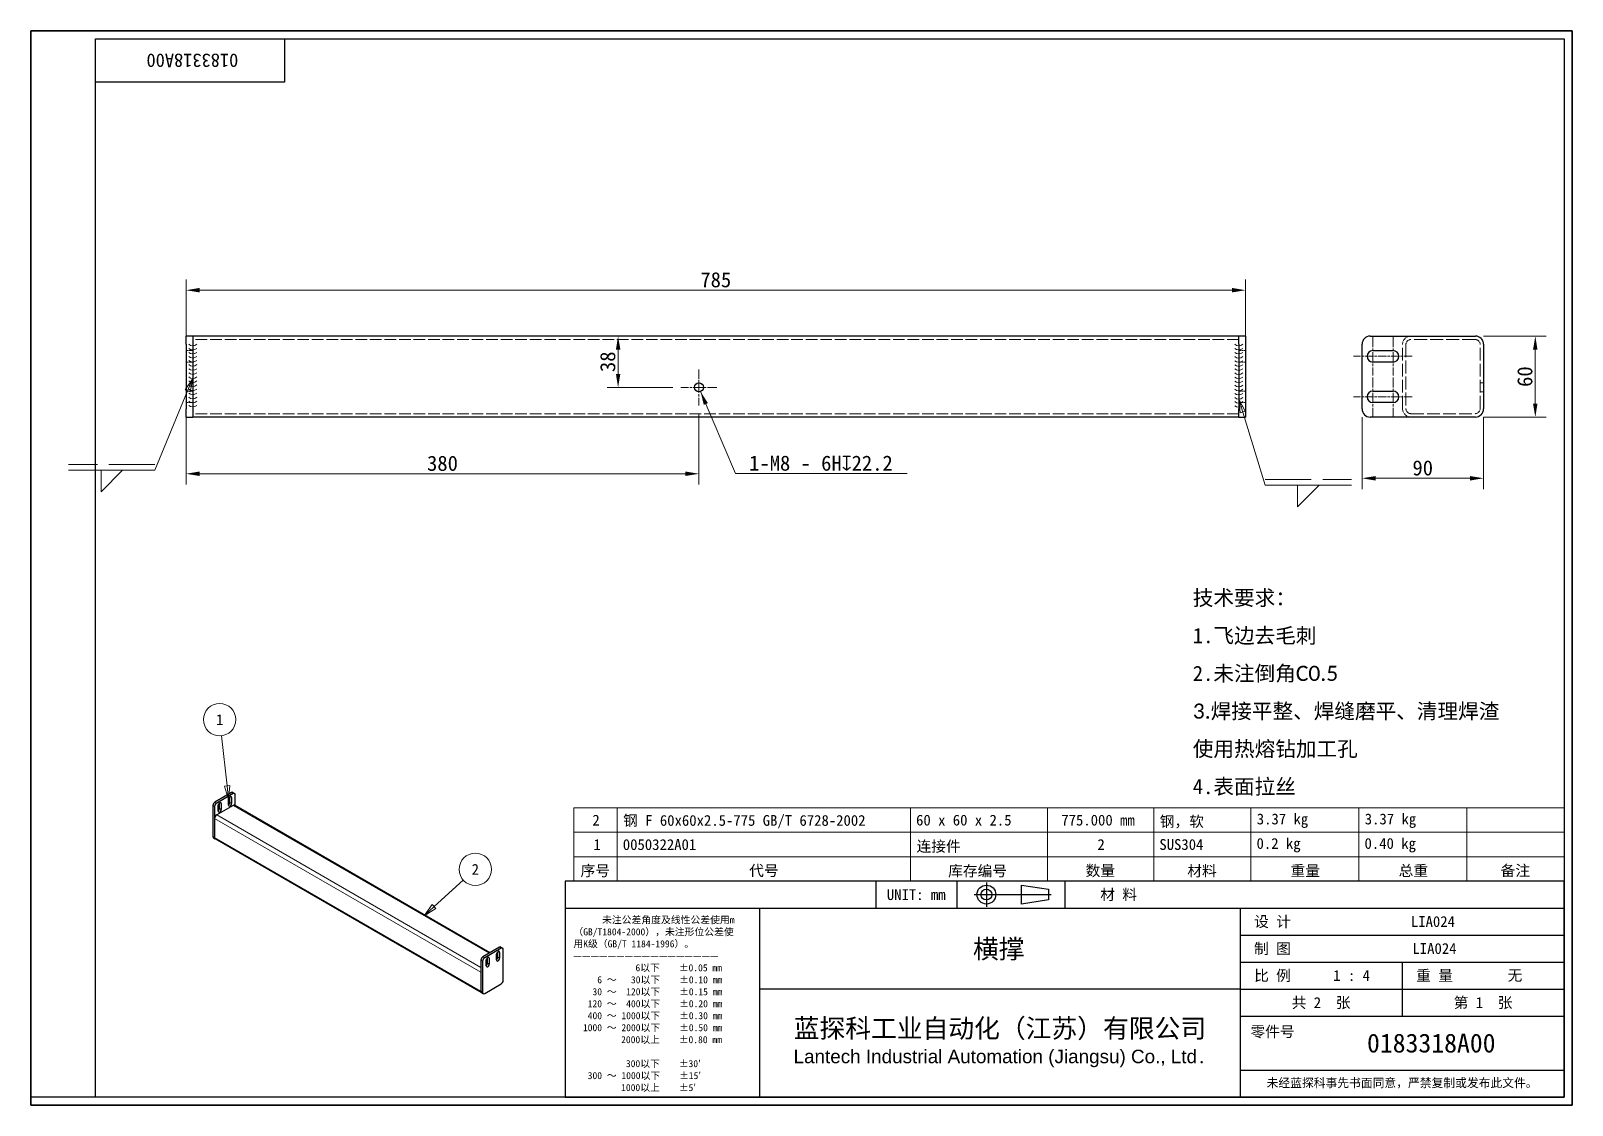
# Model space of a CAD drawing. Header units: millimetres. Extents: x 24 to 1166, y 22 to 818.
import ezdxf
from ezdxf.enums import TextEntityAlignment as Align

# ---------------------------------------------------------------- set-up
doc = ezdxf.new("R2010")
doc.units = ezdxf.units.MM
doc.header["$LTSCALE"] = 4
doc.linetypes.add('CHAIN', pattern=[0.3543, 0.2362, -0.0295, 0.0591, -0.0295])
doc.linetypes.add('DASHED', pattern=[0.2067, 0.1654, -0.0413])
for name, color, linetype, lineweight in [('1', 7, 'Continuous', 18), ('可见 (ISO)', 7, 'Continuous', 25), ('可见窄的 (ISO)', 7, 'Continuous', 18), ('图框 (ISO)', 7, 'Continuous', 35), ('标题 (ISO)', 7, 'Continuous', 25)]:
    doc.layers.add(name, color=color, linetype=linetype, lineweight=lineweight)
for name, color, linetype, lineweight, true_color in [('中心标记 (ISO)', 1, 'CHAIN', 18, 0xff0000), ('尺寸 (ISO)', 7, 'Continuous', 18, 0x008000), ('符号 (ISO)', 7, 'Continuous', 18, 0x008000), ('隐藏 (ISO)', 5, 'DASHED', 18, 0x0000ff)]:
    doc.layers.add(name, color=color, linetype=linetype, lineweight=lineweight, true_color=true_color)
doc.styles.add('文本样式164', font='SimSun.ttf')
doc.styles.add('文本样式165', font='SimSun.ttf')
doc.styles.add('文本样式74', font='SimSun.ttf')
doc.styles.add('最新国标', font='simfang.ttf')
doc.styles.add('注释文本 (ISO)', font='simfang.ttf')
doc.dimstyles.new('默认 (GB)', dxfattribs={"dimscale": 4, "dimtxt": 2.8, "dimasz": 2.5, "dimexe": 2, "dimexo": 1.5, "dimgap": 0.5, "dimtad": 1, "dimtoh": 1, "dimdsep": 46, "dimtxsty": '最新国标', "dimcen": 0.09, "dimdle": 10, "dimclrd": 256, "dimclre": 256, "dimclrt": 256, "dimaunit": 1, "dimadec": 3, "dimazin": 2, "dimtfac": 0.535714, "dimtdec": 3, "dimtmove": 0, "dimatfit": 3, "dimfxl": 0, "dimtolj": 1, "dimlwd": -1, "dimlwe": -1, "dimarcsym": 0})
doc.dimstyles.new('默认 (GB)$7', dxfattribs={"dimscale": 4, "dimtxt": 2.8, "dimasz": 2.5, "dimexe": 2, "dimexo": 1.5, "dimgap": 0.5, "dimtad": 1, "dimtoh": 1, "dimdsep": 46, "dimtxsty": '最新国标', "dimcen": 0.09, "dimdle": 10, "dimclrd": 256, "dimclre": 256, "dimclrt": 256, "dimaunit": 1, "dimadec": 3, "dimazin": 2, "dimtfac": 0.535714, "dimtdec": 3, "dimtmove": 0, "dimatfit": 3, "dimfxl": 0, "dimtolj": 1, "dimlwd": -1, "dimlwe": -1, "dimarcsym": 0})

# ---------------------------------------------------------------- blocks, each defined once
blk = doc.blocks.new('图框 最新国标')
at = {"layer": '图框 (ISO)'}
for p, q in [((6, 7), (6, 204.5)), ((6, 204.5), (291.5, 204.5)), ((291.5, 204.5), (291.5, 5.5)), ((6, 7), (6, 5.5)), ((6, 7), (6, 5.5)), ((291.5, 5.5), (6, 5.5))]:
    blk.add_line(p, q, dxfattribs=at)
at = {"layer": '图框 (ISO)', "color": 7, "linetype": 'Continuous', "lineweight": 25}
for p, q in [((18, 203), (290, 203)), ((18, 7), (18, 203)), ((18, 203), (290, 203)), ((53, 203), (53, 195)), ((290, 203), (290, 7)), ((290, 203), (290, 7)), ((53, 195), (18, 195)), ((290, 7), (6, 7)), ((290, 7), (18, 7))]:
    blk.add_line(p, q, dxfattribs=at)
at = {"layer": '图框 (ISO)', "style": '文本样式74'}
blk.add_attdef('零件代号_001', (44.43, 200.25), '', height=2.5, rotation=180, dxfattribs=at)
blk = doc.blocks.new('标题栏 最新国标')
at = {"layer": '标题 (ISO)'}
for p, q in [((381.98, -183.84), (196.98, -183.84)), ((196.98, -183.84), (196.98, -223.84)), ((254.48, -183.84), (254.48, -188.84)), ((269.48, -183.84), (269.48, -188.84)), ((281.48, -188.09), (281.48, -184.59)), ((281.48, -184.59), (286.48, -185.34)), ((286.48, -185.34), (286.48, -187.34)), ((289.48, -183.84), (289.48, -188.84)), ((381.98, -223.84), (381.98, -183.84)), ((383.48, -183.84), (383.48, -225.34)), ((286.48, -187.34), (281.48, -188.09)), ((196.98, -188.84), (381.98, -188.84)), ((232.98, -188.84), (232.98, -223.84)), ((321.98, -188.84), (321.98, -223.84)), ((321.98, -193.84), (381.98, -193.84)), ((321.98, -198.84), (381.98, -198.84)), ((351.98, -198.84), (351.98, -208.84)), ((321.98, -203.84), (232.98, -203.84)), ((321.98, -203.84), (381.98, -203.84)), ((321.98, -208.84), (381.98, -208.84)), ((321.98, -218.84), (381.98, -218.84)), ((196.98, -223.84), (381.98, -223.84)), ((383.48, -225.34), (196.98, -225.34))]:
    blk.add_line(p, q, dxfattribs=at)
at = {"layer": '标题 (ISO)', "linetype": 'CHAIN', "ltscale": 5.000333}
blk.add_line((274.98, -184.09), (274.98, -188.59), dxfattribs=at)
at = {"layer": '标题 (ISO)', "linetype": 'CHAIN', "ltscale": 15.834605}
blk.add_line((272.73, -186.34), (286.98, -186.34), dxfattribs=at)
at = {"layer": '标题 (ISO)'}
for radius in [1.75, 1]:
    blk.add_circle((274.98, -186.34), radius, dxfattribs=at)
at = {"layer": '1', "style": '文本样式164'}
for s, p in [('UNIT: mm', (261.98, -186.34)), ('材 料', (299.48, -186.34)), ('设 计', (327.98, -191.34)), ('制 图', (327.98, -196.34)), ('比 例', (327.98, -201.34)), ('重 量', (357.98, -201.34)), ('共 2  张', (336.98, -206.34)), ('第 1  张', (366.98, -206.34))]:
    blk.add_text(s, height=2, dxfattribs=at).set_placement(p, align=Align.MIDDLE_CENTER)
at = {"layer": '标题 (ISO)', "style": '注释文本 (ISO)'}
for s, insert, char_height, attachment_point, line_spacing_factor in [('\\fSimSun|b0|i0;{\\H1.3000;      未注公差角度及线性公差使用m\\P}\\fSimSun|b0|i0;{\\H1.3000;（GB/T1804-2000），未注形位公差使\\P}\\fSimSun|b0|i0;{\\H1.3000;用K级（GB/T 1184-1996）。\\P}\\fSimSun|b0|i0;{\\H1.3000;—————————————————\\P}\\fSimSun|b0|i0;{\\H1.3000;             6以下    ±0.05 mm\\P}\\fSimSun|b0|i0;{\\H1.3000;     6 ～   30以下    ±0.10 mm\\P}\\fSimSun|b0|i0;{\\H1.3000;    30 ～  120以下    ±0.15 mm\\P}\\fSimSun|b0|i0;{\\H1.3000;   120 ～  400以下    ±0.20 mm\\P}\\fSimSun|b0|i0;{\\H1.3000;   400 ～ 1000以下    ±0.30 mm\\P}\\fSimSun|b0|i0;{\\H1.3000;  1000 ～ 2000以下    ±0.50 mm\\P}\\fSimSun|b0|i0;{\\H1.3000;          2000以上    ±0.80 mm\\P}\\fSimSun|b0|i0;{\\H1.3000;\\P}\\fSimSun|b0|i0;{\\H1.3000;           300以下    ±30′\\P}\\fSimSun|b0|i0;{\\H1.3000;   300 ～ 1000以下    ±15′\\P}\\fSimSun|b0|i0;{\\H1.3000;          1000以上    ±5′}', (198.48, -206.63), 1.3, 4, 1.023913), ('{\\fMicrosoft YaHei|b0|i0|c134|p34;\\H1.75x;蓝探科工业自动化（江苏）有限公司\\P\\fArial|b0|i0|c0|p34;\\H0.71429x;Lantech Industrial Automation (Jiangsu) Co., Ltd\\fFangSong|b0|i0|c134|p49;.\\H1.15195x; }', (277.48, -213.84), 2, 5, 0.978695)]:
    blk.add_mtext(s, dxfattribs=dict(at, insert=insert, char_height=char_height, attachment_point=attachment_point, line_spacing_factor=line_spacing_factor))
at = {"layer": '标题 (ISO)', "attachment_point": 5, "style": '注释文本 (ISO)'}
for s, insert, char_height in [('\\fFangSong|b0|i0;LIA024', (357.98, -196.34), 2), ('\\fFangSong|b0|i0;零件号', (327.98, -211.84), 2), ('\\fSimSun|b0|i0;{\\H1.6000;未经蓝探科事先书面同意，严禁复制或发布此文件。}', (351.98, -221.34), 1.6)]:
    blk.add_mtext(s, dxfattribs=dict(at, insert=insert, char_height=char_height))
at = {"layer": '标题 (ISO)', "style": '注释文本 (ISO)'}
blk.add_attdef('材料', text='', height=2, dxfattribs=at).set_placement((324.48, -186.34), align=Align.MIDDLE_CENTER)
at = {"layer": '标题 (ISO)'}
for tag, p, height, style in [('设计人_001', (353.61, -192.33), 2, '注释文本 (ISO)'), ('库存编号_001', (272.49, -198.15), 3.5, '文本样式165'), ('视图比例_001', (339.22, -202.33), 2, '注释文本 (ISO)'), ('质量\\P3;_001', (371.53, -202.3), 2, '注释文本 (ISO)'), ('零件代号_001', (345.48, -215.59), 3.5, '文本样式165')]:
    blk.add_attdef(tag, p, '', height=height, dxfattribs=dict(at, style=style))
blk = doc.blocks.new('明细栏')
at = {"layer": '符号 (ISO)'}
for p, q in [((290, 60.58), (106.61, 60.58)), ((106.61, 60.58), (106.61, 51.53)), ((114.61, 60.58), (114.61, 51.53)), ((168.93, 60.58), (168.93, 51.53)), ((194.33, 60.58), (194.33, 51.53)), ((214, 60.58), (214, 51.53)), ((232, 60.58), (232, 51.53)), ((252, 60.58), (252, 51.53)), ((272, 60.58), (272, 51.53)), ((290, 60.58), (290, 51.53)), ((290, 56.05), (106.61, 56.05)), ((290, 51.53), (106.61, 51.53)), ((106.61, 47), (106.61, 51.53)), ((114.61, 47), (114.61, 51.53)), ((168.93, 47), (168.93, 51.53)), ((194.33, 47), (194.33, 51.53)), ((214, 47), (214, 51.53)), ((232, 47), (232, 51.53)), ((252, 47), (252, 51.53)), ((272, 47), (272, 51.53)), ((290, 47), (290, 51.53)), ((290, 47), (106.61, 47))]:
    blk.add_line(p, q, dxfattribs=at)
at = {"layer": '符号 (ISO)', "char_height": 2, "attachment_point": 7, "style": '注释文本 (ISO)'}
for s, insert in [('2', (110.02, 57.3)), ('钢 F 60x60x2.5-775 GB/T 6728-2002', (115.71, 56.76)), ('60 x 60 x 2.5', (169.97, 57.27)), ('775.000 mm', (196.87, 57.27)), ('钢，软', (215.1, 56.76)), ('3.37 kg', (233.08, 56.85)), ('3.37 kg', (253.08, 56.85)), ('1', (110.22, 52.77)), ('0050322A01', (115.65, 52.74)), ('连接件', (170.06, 52.23)), ('2', (203.57, 52.78)), ('SUS304', (215.03, 52.75)), ('0.2 kg', (233.04, 52.32)), ('0.40 kg', (253.04, 52.32)), ('序号', (107.83, 47.71)), ('代号', (139.06, 47.73)), ('库存编号', (175.91, 47.66)), ('数量', (201.37, 47.72)), ('材料', (220.21, 47.68)), ('重量', (239.33, 47.78)), ('总重', (259.36, 47.75)), ('备注', (278.25, 47.74))]:
    blk.add_mtext(s, dxfattribs=dict(at, insert=insert))
blk = doc.blocks.new('*D6')
at = {"layer": 'Defpoints', "color": 0, "transparency": 16777216}
for p in [(1094.3, 591.8), (1138.7, 591.8), (1094.3, 531.8)]:
    blk.add_point(p, dxfattribs=at)
at = {"layer": '尺寸 (ISO)', "color": 116, "true_color": 0x00803f, "transparency": 16777216}
for p, q in [((1100.3, 591.8), (1146.7, 591.8)), ((1138.7, 541.8), (1138.7, 581.8)), ((1100.3, 531.8), (1146.7, 531.8))]:
    blk.add_line(p, q, dxfattribs=at)
for points in [[(1137, 581.8), (1140.3, 581.8), (1138.7, 591.8)], [(1137, 541.8), (1140.3, 541.8), (1138.7, 531.8)]]:
    blk.add_solid(points, dxfattribs=at)
at = {"layer": '尺寸 (ISO)', "transparency": 16777216, "insert": (1131, 561.8), "char_height": 11.2, "attachment_point": 5, "rotation": 90, "style": '最新国标'}
blk.add_mtext('\\A1;60', dxfattribs=at)
blk = doc.blocks.new('*D7')
at = {"layer": 'Defpoints', "color": 0, "transparency": 16777216}
for p in [(1010.3, 537.8), (1100.3, 537.8), (1010.3, 486.5)]:
    blk.add_point(p, dxfattribs=at)
at = {"layer": '尺寸 (ISO)', "color": 116, "true_color": 0x00803f, "transparency": 16777216}
for p, q in [((1010.3, 531.8), (1010.3, 478.5)), ((1100.3, 531.8), (1100.3, 478.5)), ((1090.3, 486.5), (1020.3, 486.5))]:
    blk.add_line(p, q, dxfattribs=at)
for points in [[(1020.3, 488.1), (1020.3, 484.8), (1010.3, 486.5)], [(1090.3, 488.1), (1090.3, 484.8), (1100.3, 486.5)]]:
    blk.add_solid(points, dxfattribs=at)
at = {"layer": '尺寸 (ISO)', "transparency": 16777216, "insert": (1055.3, 494.1), "char_height": 11.2, "attachment_point": 5, "style": '最新国标'}
blk.add_mtext('\\A1;90', dxfattribs=at)
blk = doc.blocks.new('引出序号1')
at = {"layer": '符号 (ISO)'}
for p, q in [((80.68, 42.27), (86.11, 47.17)), ((80.35, 42.65), (78.83, 40.6)), ((80.68, 42.27), (78.83, 40.6)), ((78.83, 40.6), (81.02, 41.9)), ((81.02, 41.9), (80.35, 42.65))]:
    blk.add_line(p, q, dxfattribs=at)
at = {"layer": '符号 (ISO)', "flags": 128}
blk.add_lwpolyline([(80.35, 42.65), (78.83, 40.6), (81.02, 41.9), (80.35, 42.65)], dxfattribs=at)
at = {"layer": '符号 (ISO)'}
blk.add_circle((88.34, 49.18), 3, dxfattribs=at)
blk.add_solid([(80.35, 42.65), (78.83, 40.6), (81.02, 41.9), (80.35, 42.65)], dxfattribs=at)
at = {"layer": '符号 (ISO)', "insert": (88.34, 49.18), "char_height": 2, "attachment_point": 5, "style": '注释文本 (ISO)'}
blk.add_mtext('2', dxfattribs=at)
blk = doc.blocks.new('引出序号2')
at = {"layer": '符号 (ISO)'}
for p, q in [((42.36, 64.64), (41.3, 73.94)), ((42.85, 64.7), (41.86, 64.58)), ((41.86, 64.58), (42.64, 62.15)), ((42.36, 64.64), (42.64, 62.15)), ((42.64, 62.15), (42.85, 64.7))]:
    blk.add_line(p, q, dxfattribs=at)
at = {"layer": '符号 (ISO)', "flags": 128}
blk.add_lwpolyline([(41.86, 64.58), (42.64, 62.15), (42.85, 64.7), (41.86, 64.58)], dxfattribs=at)
at = {"layer": '符号 (ISO)'}
blk.add_circle((40.97, 76.91), 3, dxfattribs=at)
blk.add_solid([(41.86, 64.58), (42.64, 62.15), (42.85, 64.7), (41.86, 64.58)], dxfattribs=at)
at = {"layer": '符号 (ISO)', "insert": (40.97, 76.91), "char_height": 2, "attachment_point": 5, "style": '注释文本 (ISO)'}
blk.add_mtext('1', dxfattribs=at)
blk = doc.blocks.new('Caterpillar1')
at = {"layer": '符号 (ISO)'}
for centre, radius in [((35.99, 147.28), 1.13), ((35.99, 146.53), 1.13), ((35.99, 145.77), 1.13), ((35.99, 145.02), 1.13), ((35.99, 144.27), 1.12), ((35.99, 143.51), 1.12), ((35.99, 142.76), 1.13), ((35.99, 142), 1.13), ((35.99, 141.25), 1.13), ((35.99, 140.49), 1.13), ((35.99, 139.74), 1.13), ((35.99, 138.98), 1.13), ((35.99, 138.23), 1.13), ((35.99, 137.47), 1.12), ((35.99, 136.72), 1.13), ((35.99, 135.96), 1.13)]:
    blk.add_arc(centre, radius, 228.1897, 311.8103, dxfattribs=at)
blk = doc.blocks.new('Caterpillar2')
at = {"layer": '符号 (ISO)'}
for centre, radius in [((229.74, 147.28), 1.12), ((229.74, 146.52), 1.12), ((229.74, 145.76), 1.12), ((229.74, 145), 1.13), ((229.74, 144.24), 1.13), ((229.74, 143.48), 1.13), ((229.74, 142.73), 1.12), ((229.74, 141.97), 1.12), ((229.74, 141.21), 1.12), ((229.74, 140.45), 1.12), ((229.74, 139.69), 1.12), ((229.74, 138.93), 1.12), ((229.74, 138.17), 1.12), ((229.74, 137.41), 1.12), ((229.74, 136.65), 1.12), ((229.74, 135.89), 1.12)]:
    blk.add_arc(centre, radius, 228.1897, 311.8103, dxfattribs=at)
blk = doc.blocks.new('焊接符号标识符1')
at = {"layer": '符号 (ISO)'}
for p, q in [((35.99, 140.12), (34.58, 138)), ((35.04, 137.81), (35.99, 140.12)), ((35.51, 137.62), (35.99, 140.12)), ((35.04, 137.81), (29, 123.12)), ((34.58, 138), (35.51, 137.62)), ((29, 123.12), (13, 123.12)), ((19, 123.12), (23, 123.12)), ((23, 123.12), (19, 119.12)), ((19, 119.12), (19, 123.12))]:
    blk.add_line(p, q, dxfattribs=at)
at = {"layer": '符号 (ISO)', "linetype": 'DASHED', "ltscale": 12.901145}
blk.add_line((29, 124.17), (13, 124.17), dxfattribs=at)
at = {"layer": '符号 (ISO)', "flags": 128}
blk.add_lwpolyline([(35.51, 137.62), (35.99, 140.12), (34.58, 138), (35.51, 137.62)], dxfattribs=at)
at = {"layer": '符号 (ISO)'}
blk.add_solid([(35.51, 137.62), (35.99, 140.12), (34.58, 138), (35.51, 137.62)], dxfattribs=at)
blk = doc.blocks.new('焊接符号标识符2')
at = {"layer": '符号 (ISO)'}
for p, q in [((230.48, 133.89), (229.74, 136.28)), ((230.96, 134.04), (229.74, 136.28)), ((229.74, 136.28), (230, 133.75)), ((230, 133.75), (230.96, 134.04)), ((230.48, 133.89), (234.64, 120.33)), ((234.64, 120.33), (250.64, 120.33)), ((240.64, 120.33), (244.64, 120.33)), ((244.64, 120.33), (240.64, 116.33)), ((240.64, 116.33), (240.64, 120.33))]:
    blk.add_line(p, q, dxfattribs=at)
at = {"layer": '符号 (ISO)', "linetype": 'DASHED', "ltscale": 12.901145}
blk.add_line((234.64, 121.38), (250.64, 121.38), dxfattribs=at)
at = {"layer": '符号 (ISO)', "flags": 128}
blk.add_lwpolyline([(230.96, 134.04), (229.74, 136.28), (230, 133.75), (230.96, 134.04)], dxfattribs=at)
at = {"layer": '符号 (ISO)'}
blk.add_solid([(230.96, 134.04), (229.74, 136.28), (230, 133.75), (230.96, 134.04)], dxfattribs=at)
blk = doc.blocks.new('*D14')
at = {"layer": 'Defpoints', "color": 0, "transparency": 16777216}
for p in [(924, 625.8), (139, 585.8), (924, 585.8)]:
    blk.add_point(p, dxfattribs=at)
at = {"layer": '尺寸 (ISO)', "color": 116, "true_color": 0x00803f, "transparency": 16777216}
for p, q in [((139, 591.8), (139, 633.8)), ((924, 591.8), (924, 633.8)), ((149, 625.8), (914, 625.8))]:
    blk.add_line(p, q, dxfattribs=at)
for points in [[(149, 627.5), (149, 624.2), (139, 625.8)], [(914, 627.5), (914, 624.2), (924, 625.8)]]:
    blk.add_solid(points, dxfattribs=at)
at = {"layer": '尺寸 (ISO)', "transparency": 16777216, "insert": (531.5, 633.5), "char_height": 11.2, "attachment_point": 5, "style": '最新国标'}
blk.add_mtext('\\A1;785', dxfattribs=at)
blk = doc.blocks.new('*D15')
at = {"layer": 'Defpoints', "color": 0, "transparency": 16777216}
for p in [(139, 537.8), (519, 540.5), (519, 489.8)]:
    blk.add_point(p, dxfattribs=at)
at = {"layer": '尺寸 (ISO)', "color": 116, "true_color": 0x00803f, "transparency": 16777216}
for p, q in [((139, 531.8), (139, 481.8)), ((519, 534.5), (519, 481.8)), ((149, 489.8), (509, 489.8))]:
    blk.add_line(p, q, dxfattribs=at)
for points in [[(149, 491.5), (149, 488.2), (139, 489.8)], [(509, 491.5), (509, 488.2), (519, 489.8)]]:
    blk.add_solid(points, dxfattribs=at)
at = {"layer": '尺寸 (ISO)', "transparency": 16777216, "insert": (329, 497.5), "char_height": 11.2, "attachment_point": 5, "style": '最新国标'}
blk.add_mtext('\\A1;380', dxfattribs=at)
blk = doc.blocks.new('*D16')
at = {"layer": 'Defpoints', "color": 0, "transparency": 16777216}
for p in [(459.1, 591.8), (459.1, 553.8), (505.7, 553.8)]:
    blk.add_point(p, dxfattribs=at)
at = {"layer": '尺寸 (ISO)', "color": 116, "true_color": 0x00803f, "transparency": 16777216}
for p, q in [((459.1, 581.8), (459.1, 563.8)), ((499.7, 553.8), (451.1, 553.8))]:
    blk.add_line(p, q, dxfattribs=at)
for points in [[(457.5, 581.8), (460.8, 581.8), (459.1, 591.8)], [(457.5, 563.8), (460.8, 563.8), (459.1, 553.8)]]:
    blk.add_solid(points, dxfattribs=at)
at = {"layer": '尺寸 (ISO)', "transparency": 16777216, "insert": (451.5, 572.8), "char_height": 11.2, "attachment_point": 5, "rotation": 90, "style": '最新国标'}
blk.add_mtext('\\A1;38', dxfattribs=at)

msp = doc.modelspace()

# ---------------------------------------------------------------- linework, layer by layer
at = {"layer": '中心标记 (ISO)', "ltscale": 7.917253}
for p, q in [((1018.318, 591.094), (1018.318, 562.594)), ((1033.318, 591.094), (1033.318, 562.594)), ((1018.318, 561.094), (1018.318, 532.594)), ((1033.318, 561.094), (1033.318, 532.594))]:
    msp.add_line(p, q, dxfattribs=at)
at = {"layer": '中心标记 (ISO)', "ltscale": 6.736595}
for p, q in [((1028.318, 576.844), (1004.068, 576.844)), ((1047.568, 576.844), (1023.318, 576.844)), ((1028.318, 546.844), (1004.068, 546.844)), ((1047.568, 546.844), (1023.318, 546.844))]:
    msp.add_line(p, q, dxfattribs=at)
at = {"layer": '中心标记 (ISO)', "ltscale": 7.402486}
for p, q in [((518.979, 567.168), (518.979, 540.521)), ((532.302, 553.844), (505.655, 553.844))]:
    msp.add_line(p, q, dxfattribs=at)
at = {"layer": '可见 (ISO)'}
for p, q in [((138.979, 585.844), (138.979, 591.844)), ((143.979, 591.844), (138.979, 591.844)), ((138.979, 585.844), (138.979, 537.844)), ((918.979, 591.844), (143.979, 591.844)), ((143.979, 591.844), (143.979, 585.844)), ((143.979, 585.844), (143.979, 537.844)), ((143.979, 585.594), (143.979, 538.094)), ((918.979, 585.844), (918.979, 591.844)), ((923.979, 591.844), (918.979, 591.844)), ((918.979, 585.844), (918.979, 537.844)), ((918.979, 585.594), (918.979, 538.094)), ((923.979, 591.844), (923.979, 585.844)), ((923.979, 585.844), (923.979, 537.844)), ((1010.318, 537.844), (1010.318, 585.844)), ((1016.318, 591.844), (1094.318, 591.844)), ((1100.318, 585.844), (1100.318, 537.844)), ((1018.318, 581.094), (1033.318, 581.094)), ((1033.318, 572.594), (1018.318, 572.594)), ((1018.318, 551.094), (1033.318, 551.094)), ((138.979, 531.844), (138.979, 537.844)), ((143.979, 537.844), (143.979, 531.844)), ((918.979, 531.844), (918.979, 537.844)), ((923.979, 537.844), (923.979, 531.844)), ((1033.318, 542.594), (1018.318, 542.594)), ((138.979, 531.844), (143.979, 531.844)), ((918.979, 531.844), (143.979, 531.844)), ((918.979, 531.844), (923.979, 531.844)), ((1094.318, 531.844), (1016.318, 531.844)), ((172.654, 253.652), (160.435, 246.598)), ((173.927, 252.918), (161.708, 245.863)), ((173.734, 253.759), (175.007, 253.025)), ((175.454, 243.905), (175.454, 252.036)), ((158.908, 243.952), (158.908, 221.025)), ((160.181, 243.218), (160.181, 220.29)), ((173.863, 244.063), (161.772, 237.082)), ((162.917, 239.801), (162.917, 244.21)), ((163.808, 241.785), (163.808, 245.954)), ((165.081, 245.459), (165.081, 241.05)), ((170.554, 244.21), (170.554, 248.619)), ((171.445, 246.194), (171.445, 250.363)), ((172.718, 249.868), (172.718, 245.459)), ((364.168, 134.951), (174.988, 244.174)), ((160.181, 234.326), (160.181, 220.364)), ((159.355, 220.036), (160.628, 219.302)), ((357.73, 105.548), (160.647, 219.334)), ((371.21, 139.016), (358.991, 131.962)), ((372.483, 138.282), (360.264, 131.227)), ((372.29, 139.123), (373.563, 138.388)), ((374.01, 114.472), (374.01, 137.4)), ((357.464, 129.316), (357.464, 106.389)), ((358.736, 128.582), (358.736, 105.654)), ((361.473, 125.164), (361.473, 129.574)), ((362.364, 127.149), (362.364, 131.318)), ((363.637, 130.823), (363.637, 126.414)), ((369.11, 129.574), (369.11, 133.983)), ((370.001, 131.584), (369.11, 132.098)), ((370.001, 131.558), (370.001, 135.727)), ((371.273, 135.232), (371.273, 130.823)), ((357.464, 120.425), (357.464, 106.463)), ((357.911, 105.4), (359.184, 104.665)), ((360.264, 104.772), (372.483, 111.827))]:
    msp.add_line(p, q, dxfattribs=at)
msp.add_circle((518.979, 553.844), 3.324, dxfattribs=at)
for centre, radius, start, end in [((1016.318, 585.844), 6, 90, 180), ((1094.318, 585.844), 6, 0, 90), ((1018.318, 576.844), 4.25, 90, 270), ((1033.318, 576.844), 4.25, 270, 90), ((1018.318, 546.844), 4.25, 90, 270), ((1033.318, 546.844), 4.25, 270, 90), ((1016.318, 537.844), 6, 180, 270), ((1094.318, 537.844), 6, 270, 0)]:
    msp.add_arc(centre, radius, start, end, dxfattribs=at)
for centre, major_axis, start_param, end_param in [((172.654, 251.889), (1.08, 1.871), 0, 0.78539816), ((173.927, 251.154), (1.08, 1.871), 5.49778714, 7.06858347), ((160.435, 244.834), (-1.08, -1.871), 3.92699082, 5.49778714), ((161.708, 244.099), (1.08, 1.871), 0.78539816, 2.35619449), ((163.999, 244.834), (0.765, 1.325), 5.49778714, 8.6393798), ((162.726, 241.16), (0.765, 1.325), 4.10439042, 5.49778714), ((163.999, 240.425), (-0.765, -1.325), 5.49778714, 8.6393798), ((171.636, 249.243), (0.765, 1.325), 5.49778714, 8.6393798), ((170.363, 245.569), (0.765, 1.325), 4.10439042, 5.49778714), ((171.636, 244.834), (-0.765, -1.325), 5.49778714, 8.6393798), ((173.863, 242.226), (1.125, 1.949), 0, 0.78539816), ((161.772, 235.245), (-1.125, -1.949), 3.92699082, 5.49778714), ((160.435, 221.907), (-1.08, -1.871), 5.49778714, 6.28318531), ((161.772, 221.282), (-1.125, -1.949), 5.49778714, 6.28318531), ((161.708, 221.172), (-1.08, -1.871), 5.49778714, 6.46924322), ((371.21, 137.253), (1.08, 1.871), 0, 0.78539816), ((372.483, 136.518), (1.08, 1.871), 5.49778714, 7.06858347), ((358.991, 130.198), (-1.08, -1.871), 3.92699082, 5.49778714), ((360.264, 129.463), (1.08, 1.871), 0.78539816, 2.35619449), ((362.555, 130.198), (0.765, 1.325), 5.49778714, 8.6393798), ((361.282, 126.524), (0.765, 1.325), 4.10439042, 5.49778714), ((362.555, 125.789), (-0.765, -1.325), 5.49778714, 8.6393798), ((370.192, 134.607), (0.765, 1.325), 5.49778714, 8.6393798), ((368.919, 130.933), (0.765, 1.325), 4.10439042, 5.49778714), ((370.192, 130.198), (-0.765, -1.325), 5.49778714, 8.6393798), ((372.483, 113.591), (-1.08, -1.871), 0.78539816, 2.35619449), ((358.991, 107.271), (-1.08, -1.871), 5.49778714, 6.28318531), ((360.264, 106.536), (-1.08, -1.871), 5.49778714, 7.06858347)]:
    msp.add_ellipse(centre, major_axis=major_axis, ratio=0.57735027, start_param=start_param, end_param=end_param, dxfattribs=at)
at = {"layer": '可见窄的 (ISO)'}
for p, q in [((172.654, 253.652), (173.927, 252.918)), ((158.908, 243.952), (160.181, 243.218)), ((161.708, 245.863), (160.435, 246.598)), ((163.808, 241.785), (165.081, 241.05)), ((163.999, 246.084), (165.081, 245.459)), ((171.445, 246.194), (172.718, 245.459)), ((171.636, 250.493), (172.718, 249.868)), ((363.509, 134.571), (173.863, 244.063)), ((357.464, 120.425), (160.181, 234.326)), ((357.464, 124.099), (161.772, 237.082)), ((160.181, 220.29), (158.908, 221.025)), ((357.464, 106.463), (160.181, 220.364)), ((371.21, 139.016), (372.483, 138.282)), ((357.464, 129.316), (358.736, 128.582)), ((360.264, 131.227), (358.991, 131.962)), ((362.364, 127.149), (363.637, 126.414)), ((362.555, 131.447), (363.637, 130.823)), ((369.873, 130.896), (369.11, 131.337)), ((370.001, 131.558), (371.273, 130.823)), ((370.192, 135.857), (371.273, 135.232)), ((358.736, 105.654), (357.464, 106.389))]:
    msp.add_line(p, q, dxfattribs=at)
at = {"layer": '隐藏 (ISO)', "ltscale": 13.018734}
for p, q in [((918.979, 589.344), (143.979, 589.344)), ((918.979, 534.344), (143.979, 534.344))]:
    msp.add_line(p, q, dxfattribs=at)
at = {"layer": '隐藏 (ISO)', "ltscale": 14.362603}
for p, q in [((1040.318, 538.094), (1040.318, 585.594)), ((1042.818, 585.594), (1042.818, 538.094)), ((1094.068, 589.344), (1046.568, 589.344)), ((1097.818, 538.094), (1097.818, 585.594)), ((1046.568, 534.344), (1094.068, 534.344))]:
    msp.add_line(p, q, dxfattribs=at)
at = {"layer": '隐藏 (ISO)', "ltscale": 2.380771}
for p, q in [((138.979, 581.094), (143.979, 581.094)), ((138.979, 572.594), (143.979, 572.594)), ((918.979, 581.094), (923.979, 581.094)), ((918.979, 572.594), (923.979, 572.594)), ((138.979, 551.094), (143.979, 551.094)), ((918.979, 551.094), (923.979, 551.094)), ((138.979, 542.594), (143.979, 542.594)), ((918.979, 542.594), (923.979, 542.594))]:
    msp.add_line(p, q, dxfattribs=at)
at = {"layer": '隐藏 (ISO)', "ltscale": 1.190335}
for p, q in [((1097.818, 557.168), (1100.318, 557.168)), ((1097.818, 550.521), (1100.318, 550.521))]:
    msp.add_line(p, q, dxfattribs=at)
at = {"layer": '隐藏 (ISO)', "ltscale": 4.674729}
for centre, start, end in [((1046.568, 585.594), 90, 180), ((1094.068, 585.594), 0, 90), ((1046.568, 538.094), 180, 270), ((1094.068, 538.094), 270, 0)]:
    msp.add_arc(centre, 6.25, start, end, dxfattribs=at)
at = {"layer": '隐藏 (ISO)', "ltscale": 2.804797}
for centre, start, end in [((1046.568, 585.594), 90, 180), ((1094.068, 585.594), 0, 90), ((1046.568, 538.094), 180, 270), ((1094.068, 538.094), 270, 0)]:
    msp.add_arc(centre, 3.75, start, end, dxfattribs=at)

# ---------------------------------------------------------------- block references
at = {"xscale": 4, "yscale": 4, "zscale": 4}
for name, p, values in [('图框 最新国标', (0, 0), {'零件代号_001': '0183318A00'}), ('标题栏 最新国标', (-367.93, 923.377), {'零件代号_001': '0183318A00', '库存编号_001': '横撑', '质量\\P3;_001': '无', '视图比例_001': '1 : 4', '设计人_001': 'LIA024'})]:
    msp.add_blockref(name, p, dxfattribs=at).add_auto_attribs(values)
at = {"layer": '符号 (ISO)', "xscale": 4, "yscale": 4, "zscale": 4}
for name in ['Caterpillar1', 'Caterpillar2', '焊接符号标识符1', '焊接符号标识符2', '引出序号2', '明细栏', '引出序号1']:
    msp.add_blockref(name, (0, 0), dxfattribs=at)

# ---------------------------------------------------------------- texts
at = {"layer": '符号 (ISO)', "char_height": 11.2}
for s, insert, width, attachment_point, line_spacing_factor, style in [('1-M8 - 6H\\fAIGDT|b0|i0;{\\H11.2000;x}\\fFangSong|b0|i0;{\\H11.2000;22.2}', (556.219, 491.927), 123.26706, 7, 0.49, '最新国标'), ('\\fFangSong|b0|i0;{\\H11.2000;技术要求：\\P}\\fFangSong|b0|i0;{\\H11.2000;1.飞边去毛刺\\P}\\fFangSong|b0|i0;{\\H11.2000;2.未注倒角}\\fCalibri|b0|i0;{\\H11.2000;C0.5}\\fFangSong|b0|i0;{\\H11.2000;\\P}\\fCalibri|b0|i0;{\\H11.2000;3.}\\fFangSong|b0|i0;{\\H11.2000;焊接平整、焊缝磨平、清理焊渣\\P}\\fFangSong|b0|i0;{\\H11.2000;使用热熔钻加工孔\\P}\\fFangSong|b0|i0;{\\H11.2000;4.表面拉丝}', (884.912, 327.349), 248.13945, 4, 1.497812, '注释文本 (ISO)')]:
    msp.add_mtext(s, dxfattribs=dict(at, insert=insert, width=width, attachment_point=attachment_point, line_spacing_factor=line_spacing_factor, style=style))

# ---------------------------------------------------------------- dimensions: what is measured, and where the dimension line sits
at = {"layer": '尺寸 (ISO)', "color": 116, "true_color": 0x00803f}
for base, p1, p2, angle, override, picture, middle in [((923.979, 625.844), (138.979, 585.844), (923.979, 585.844), 180, {"dimgap": 0.5, "dimtoh": 0, "dimdec": 2, "dimtol": 0, "dimlim": 0, "dimtp": 0, "dimtm": 0, "dimtdec": 3, "dimtofl": 0, "dimatfit": 1}, '*D14', (531.479, 625.844)), ((459.135, 553.844), (459.135, 591.844), (505.655, 553.844), 90, {"dimgap": 0.5, "dimtoh": 0, "dimdec": 2, "dimse1": 1, "dimtol": 0, "dimlim": 0, "dimtp": 0, "dimtm": 0, "dimtdec": 3, "dimtofl": 0, "dimatfit": 1}, '*D16', (459.135, 572.844)), ((1138.673, 591.844), (1094.318, 531.844), (1094.318, 591.844), 270, {"dimgap": 0.5, "dimtoh": 0, "dimdec": 2, "dimtol": 0, "dimlim": 0, "dimtp": 0, "dimtm": 0, "dimtdec": 3, "dimtofl": 0, "dimatfit": 1}, '*D6', (1138.673, 561.844)), ((518.979, 489.844), (138.979, 537.844), (518.979, 540.521), 180, {"dimgap": 0.5, "dimtoh": 0, "dimdec": 2, "dimtol": 0, "dimlim": 0, "dimtp": 0, "dimtm": 0, "dimtdec": 3, "dimtofl": 0, "dimatfit": 1}, '*D15', (328.979, 489.844))]:
    dim = msp.add_linear_dim(base=base, p1=p1, p2=p2, angle=angle, dimstyle='默认 (GB)', override=override, dxfattribs=at)
    dim.commit()
    dim.dimension.update_dxf_attribs({"geometry": picture, "text_midpoint": middle, "dimtype": 160})
dim = msp.add_linear_dim(base=(1010.318, 486.464), p1=(1100.318, 537.844), p2=(1010.318, 537.844), dimstyle='默认 (GB)', override={"dimgap": 0.5, "dimtoh": 0, "dimdec": 2, "dimtol": 0, "dimlim": 0, "dimtp": 0, "dimtm": 0, "dimtdec": 3, "dimtofl": 0, "dimatfit": 1}, dxfattribs=at)
dim.commit()
dim.dimension.update_dxf_attribs({"geometry": '*D7', "text_midpoint": (1055.318, 486.464), "dimtype": 160})

# ---------------------------------------------------------------- leaders
at = {"layer": '符号 (ISO)', "annotation_type": 0, "has_hookline": 1, "hookline_direction": 0, "text_width": 117.046}
msp.add_leader([(520.189, 550.749), (546.219, 490.06), (556.219, 490.06)], dimstyle='默认 (GB)$7', override={"dimgap": 0, "dimtad": 1}, dxfattribs=at)

doc.saveas('drawing.dxf')
